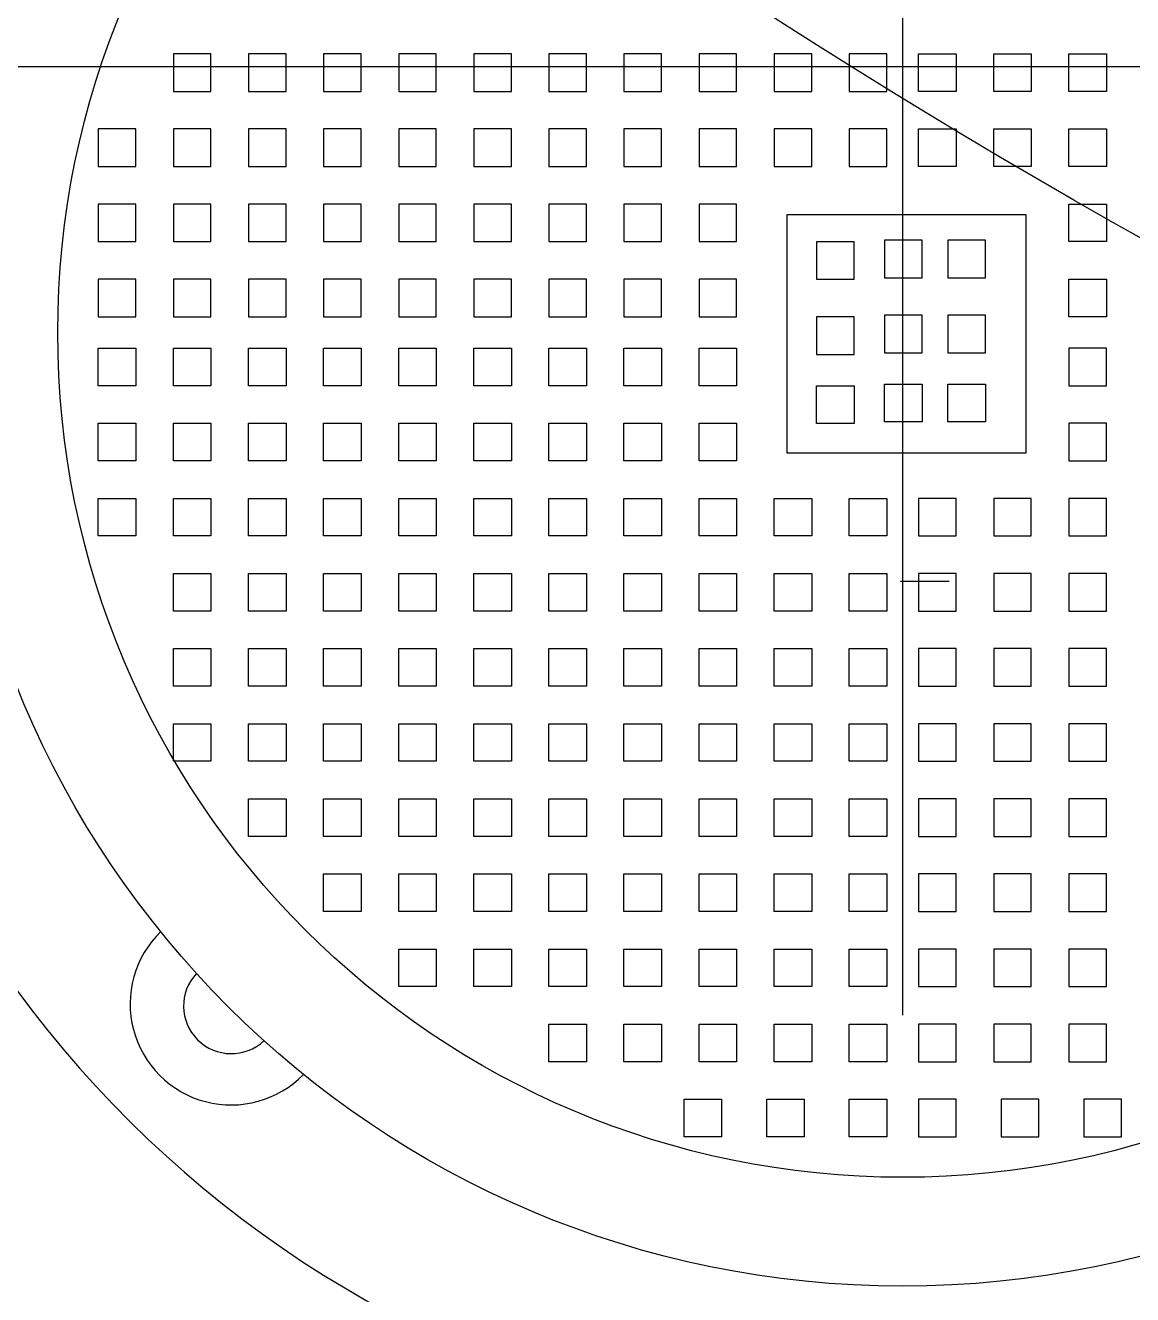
# Model space of a CAD drawing. Header units: millimetres. Extents: x 0 to 12600, y 0 to 8910.
# Drawn here: x 3657.3 to 3782.7, y 3705.3 to 3848.9 of the extents above; entities that cross this region are included whole.
import ezdxf

# ---------------------------------------------------------------- set-up
doc = ezdxf.new("R2010")
doc.units = ezdxf.units.MM
doc.header["$LTSCALE"] = 300
doc.linetypes.add('G', pattern=[2, 1.25, -0.25, 0.25, -0.25])
doc.linetypes.add('K', pattern=[2.5, 1.25, -0.25, 0.25, -0.25, 0.25, -0.25])
for name, color, linetype in [('01', 7, 'Continuous'), ('05', 4, 'G'), ('07', 6, 'K')]:
    doc.layers.add(name, color=color, linetype=linetype)

# ---------------------------------------------------------------- blocks, each defined once
blk = doc.blocks.new('A$C44FF6758')
at = {"layer": '01', "ltscale": 8}
for p, q in [((0, 16.31), (0, 20.56)), ((0, 20.56), (4.25, 20.56)), ((4.25, 20.56), (4.25, 16.31)), ((4.25, 16.31), (0, 16.31)), ((0, 12.75), (0, 8.5)), ((4.25, 12.75), (0, 12.75)), ((4.25, 8.5), (4.25, 12.75)), ((0, 8.5), (4.25, 8.5)), ((0, 4.25), (0, 0)), ((4.25, 4.25), (0, 4.25)), ((4.25, 0), (4.25, 4.25)), ((0, 0), (4.25, 0))]:
    blk.add_line(p, q, dxfattribs=at)
blk = doc.blocks.new('ewrewr')
at = {"layer": '01', "ltscale": 8}
for p, q in [((-3156.6, 5087.84), (-3160.85, 5087.84)), ((-3160.85, 5087.84), (-3160.85, 5083.59)), ((-3156.6, 5083.59), (-3156.6, 5087.84)), ((-3279.16, 5086.14), (-3274.91, 5086.14)), ((-3279.16, 5086.14), (-3274.91, 5086.14)), ((-3279.16, 5081.89), (-3279.16, 5086.14)), ((-3279.16, 5081.89), (-3279.16, 5086.14)), ((-3274.91, 5086.14), (-3274.91, 5081.89)), ((-3274.91, 5086.14), (-3274.91, 5081.89)), ((-3270.66, 5081.89), (-3270.66, 5086.14)), ((-3270.66, 5081.89), (-3270.66, 5086.14)), ((-3270.66, 5086.14), (-3266.41, 5086.14)), ((-3270.66, 5086.14), (-3266.41, 5086.14)), ((-3266.41, 5086.14), (-3266.41, 5081.89)), ((-3266.41, 5086.14), (-3266.41, 5081.89)), ((-3262.16, 5081.89), (-3262.16, 5086.14)), ((-3262.16, 5081.89), (-3262.16, 5086.14)), ((-3262.16, 5086.14), (-3257.91, 5086.14)), ((-3262.16, 5086.14), (-3257.91, 5086.14)), ((-3257.91, 5086.14), (-3257.91, 5081.89)), ((-3257.91, 5086.14), (-3257.91, 5081.89)), ((-3253.66, 5086.14), (-3249.41, 5086.14)), ((-3253.66, 5081.89), (-3253.66, 5086.14)), ((-3249.41, 5086.14), (-3249.41, 5081.89)), ((-3241.6, 5086.14), (-3245.85, 5086.14)), ((-3245.85, 5086.14), (-3245.85, 5081.89)), ((-3241.6, 5081.89), (-3241.6, 5086.14)), ((-3233.1, 5086.14), (-3237.35, 5086.14)), ((-3233.1, 5086.14), (-3237.35, 5086.14)), ((-3237.35, 5086.14), (-3237.35, 5081.89)), ((-3237.35, 5086.14), (-3237.35, 5081.89)), ((-3233.1, 5081.89), (-3233.1, 5086.14)), ((-3233.1, 5081.89), (-3233.1, 5086.14)), ((-3228.85, 5086.14), (-3228.85, 5081.89)), ((-3228.85, 5086.14), (-3228.85, 5081.89)), ((-3224.6, 5086.14), (-3228.85, 5086.14)), ((-3224.6, 5086.14), (-3228.85, 5086.14)), ((-3224.6, 5081.89), (-3224.6, 5086.14)), ((-3224.6, 5081.89), (-3224.6, 5086.14)), ((-3220.35, 5086.14), (-3220.35, 5081.89)), ((-3220.35, 5086.14), (-3220.35, 5081.89)), ((-3216.1, 5086.14), (-3220.35, 5086.14)), ((-3216.1, 5086.14), (-3220.35, 5086.14)), ((-3216.1, 5081.89), (-3216.1, 5086.14)), ((-3216.1, 5081.89), (-3216.1, 5086.14)), ((-3207.6, 5086.14), (-3211.85, 5086.14)), ((-3207.6, 5086.14), (-3211.85, 5086.14)), ((-3211.85, 5086.14), (-3211.85, 5081.89)), ((-3211.85, 5086.14), (-3211.85, 5081.89)), ((-3207.6, 5081.89), (-3207.6, 5086.14)), ((-3207.6, 5081.89), (-3207.6, 5086.14)), ((-3199.1, 5086.14), (-3203.35, 5086.14)), ((-3199.1, 5086.14), (-3203.35, 5086.14)), ((-3203.35, 5086.14), (-3203.35, 5081.89)), ((-3203.35, 5086.14), (-3203.35, 5081.89)), ((-3199.1, 5081.89), (-3199.1, 5086.14)), ((-3199.1, 5081.89), (-3199.1, 5086.14)), ((-3190.6, 5086.14), (-3194.85, 5086.14)), ((-3190.6, 5086.14), (-3194.85, 5086.14)), ((-3194.85, 5086.14), (-3194.85, 5081.89)), ((-3194.85, 5086.14), (-3194.85, 5081.89)), ((-3190.6, 5081.89), (-3190.6, 5086.14)), ((-3190.6, 5081.89), (-3190.6, 5086.14)), ((-3186.35, 5086.14), (-3186.35, 5081.89)), ((-3186.35, 5086.14), (-3186.35, 5081.89)), ((-3182.1, 5086.14), (-3186.35, 5086.14)), ((-3182.1, 5086.14), (-3186.35, 5086.14)), ((-3182.1, 5081.89), (-3182.1, 5086.14)), ((-3182.1, 5081.89), (-3182.1, 5086.14)), ((-3173.6, 5086.14), (-3177.85, 5086.14)), ((-3173.6, 5086.14), (-3177.85, 5086.14)), ((-3177.85, 5086.14), (-3177.85, 5081.89)), ((-3177.85, 5086.14), (-3177.85, 5081.89)), ((-3173.6, 5081.89), (-3173.6, 5086.14)), ((-3173.6, 5081.89), (-3173.6, 5086.14)), ((-3165.1, 5086.14), (-3169.35, 5086.14)), ((-3165.1, 5086.14), (-3169.35, 5086.14)), ((-3169.35, 5086.14), (-3169.35, 5081.89)), ((-3169.35, 5086.14), (-3169.35, 5081.89)), ((-3165.1, 5081.89), (-3165.1, 5086.14)), ((-3165.1, 5081.89), (-3165.1, 5086.14)), ((-3160.85, 5083.59), (-3156.6, 5083.59)), ((-3274.91, 5081.89), (-3279.16, 5081.89)), ((-3274.91, 5081.89), (-3279.16, 5081.89)), ((-3266.41, 5081.89), (-3270.66, 5081.89)), ((-3266.41, 5081.89), (-3270.66, 5081.89)), ((-3257.91, 5081.89), (-3262.16, 5081.89)), ((-3257.91, 5081.89), (-3262.16, 5081.89)), ((-3249.41, 5081.89), (-3253.66, 5081.89)), ((-3245.85, 5081.89), (-3241.6, 5081.89)), ((-3237.35, 5081.89), (-3233.1, 5081.89)), ((-3237.35, 5081.89), (-3233.1, 5081.89)), ((-3228.85, 5081.89), (-3224.6, 5081.89)), ((-3228.85, 5081.89), (-3224.6, 5081.89)), ((-3220.35, 5081.89), (-3216.1, 5081.89)), ((-3220.35, 5081.89), (-3216.1, 5081.89)), ((-3211.85, 5081.89), (-3207.6, 5081.89)), ((-3211.85, 5081.89), (-3207.6, 5081.89)), ((-3203.35, 5081.89), (-3199.1, 5081.89)), ((-3203.35, 5081.89), (-3199.1, 5081.89)), ((-3194.85, 5081.89), (-3190.6, 5081.89)), ((-3194.85, 5081.89), (-3190.6, 5081.89)), ((-3186.35, 5081.89), (-3182.1, 5081.89)), ((-3186.35, 5081.89), (-3182.1, 5081.89)), ((-3177.85, 5081.89), (-3173.6, 5081.89)), ((-3177.85, 5081.89), (-3173.6, 5081.89)), ((-3169.35, 5081.89), (-3165.1, 5081.89)), ((-3169.35, 5081.89), (-3165.1, 5081.89)), ((-3156.6, 5078.49), (-3160.85, 5078.49)), ((-3160.85, 5078.49), (-3160.85, 5074.24)), ((-3156.6, 5074.24), (-3156.6, 5078.49)), ((-3279.16, 5077.64), (-3274.91, 5077.64)), ((-3279.16, 5077.64), (-3274.91, 5077.64)), ((-3279.16, 5077.64), (-3274.91, 5077.64)), ((-3279.16, 5073.39), (-3279.16, 5077.64)), ((-3279.16, 5073.39), (-3279.16, 5077.64)), ((-3279.16, 5073.39), (-3279.16, 5077.64)), ((-3274.91, 5077.64), (-3274.91, 5073.39)), ((-3274.91, 5077.64), (-3274.91, 5073.39)), ((-3274.91, 5077.64), (-3274.91, 5073.39)), ((-3270.66, 5073.39), (-3270.66, 5077.64)), ((-3270.66, 5073.39), (-3270.66, 5077.64)), ((-3270.66, 5073.39), (-3270.66, 5077.64)), ((-3270.66, 5077.64), (-3266.41, 5077.64)), ((-3270.66, 5077.64), (-3266.41, 5077.64)), ((-3270.66, 5077.64), (-3266.41, 5077.64)), ((-3266.41, 5077.64), (-3266.41, 5073.39)), ((-3266.41, 5077.64), (-3266.41, 5073.39)), ((-3266.41, 5077.64), (-3266.41, 5073.39)), ((-3260.97, 5050.02), (-3260.97, 5077.02)), ((-3260.97, 5077.02), (-3233.97, 5077.02)), ((-3233.97, 5077.02), (-3233.97, 5050.02)), ((-3228.85, 5077.64), (-3228.85, 5073.39)), ((-3228.85, 5077.64), (-3228.85, 5073.39)), ((-3228.85, 5077.64), (-3228.85, 5073.39)), ((-3224.6, 5077.64), (-3228.85, 5077.64)), ((-3224.6, 5077.64), (-3228.85, 5077.64)), ((-3224.6, 5077.64), (-3228.85, 5077.64)), ((-3224.6, 5073.39), (-3224.6, 5077.64)), ((-3224.6, 5073.39), (-3224.6, 5077.64)), ((-3224.6, 5073.39), (-3224.6, 5077.64)), ((-3220.35, 5077.64), (-3220.35, 5073.39)), ((-3220.35, 5077.64), (-3220.35, 5073.39)), ((-3220.35, 5077.64), (-3220.35, 5073.39)), ((-3216.1, 5077.64), (-3220.35, 5077.64)), ((-3216.1, 5077.64), (-3220.35, 5077.64)), ((-3216.1, 5077.64), (-3220.35, 5077.64)), ((-3216.1, 5073.39), (-3216.1, 5077.64)), ((-3216.1, 5073.39), (-3216.1, 5077.64)), ((-3216.1, 5073.39), (-3216.1, 5077.64)), ((-3207.6, 5077.64), (-3211.85, 5077.64)), ((-3207.6, 5077.64), (-3211.85, 5077.64)), ((-3207.6, 5077.64), (-3211.85, 5077.64)), ((-3211.85, 5077.64), (-3211.85, 5073.39)), ((-3211.85, 5077.64), (-3211.85, 5073.39)), ((-3211.85, 5077.64), (-3211.85, 5073.39)), ((-3207.6, 5073.39), (-3207.6, 5077.64)), ((-3207.6, 5073.39), (-3207.6, 5077.64)), ((-3207.6, 5073.39), (-3207.6, 5077.64)), ((-3199.1, 5077.64), (-3203.35, 5077.64)), ((-3199.1, 5077.64), (-3203.35, 5077.64)), ((-3199.1, 5077.64), (-3203.35, 5077.64)), ((-3203.35, 5077.64), (-3203.35, 5073.39)), ((-3203.35, 5077.64), (-3203.35, 5073.39)), ((-3203.35, 5077.64), (-3203.35, 5073.39)), ((-3199.1, 5073.39), (-3199.1, 5077.64)), ((-3199.1, 5073.39), (-3199.1, 5077.64)), ((-3199.1, 5073.39), (-3199.1, 5077.64)), ((-3190.6, 5077.64), (-3194.85, 5077.64)), ((-3190.6, 5077.64), (-3194.85, 5077.64)), ((-3190.6, 5077.64), (-3194.85, 5077.64)), ((-3194.85, 5077.64), (-3194.85, 5073.39)), ((-3194.85, 5077.64), (-3194.85, 5073.39)), ((-3194.85, 5077.64), (-3194.85, 5073.39)), ((-3190.6, 5073.39), (-3190.6, 5077.64)), ((-3190.6, 5073.39), (-3190.6, 5077.64)), ((-3190.6, 5073.39), (-3190.6, 5077.64)), ((-3186.35, 5077.64), (-3186.35, 5073.39)), ((-3186.35, 5077.64), (-3186.35, 5073.39)), ((-3186.35, 5077.64), (-3186.35, 5073.39)), ((-3182.1, 5077.64), (-3186.35, 5077.64)), ((-3182.1, 5077.64), (-3186.35, 5077.64)), ((-3182.1, 5077.64), (-3186.35, 5077.64)), ((-3182.1, 5073.39), (-3182.1, 5077.64)), ((-3182.1, 5073.39), (-3182.1, 5077.64)), ((-3182.1, 5073.39), (-3182.1, 5077.64)), ((-3173.6, 5077.64), (-3177.85, 5077.64)), ((-3173.6, 5077.64), (-3177.85, 5077.64)), ((-3173.6, 5077.64), (-3177.85, 5077.64)), ((-3177.85, 5077.64), (-3177.85, 5073.39)), ((-3177.85, 5077.64), (-3177.85, 5073.39)), ((-3177.85, 5077.64), (-3177.85, 5073.39)), ((-3173.6, 5073.39), (-3173.6, 5077.64)), ((-3173.6, 5073.39), (-3173.6, 5077.64)), ((-3173.6, 5073.39), (-3173.6, 5077.64)), ((-3165.1, 5077.64), (-3169.35, 5077.64)), ((-3165.1, 5077.64), (-3169.35, 5077.64)), ((-3165.1, 5077.64), (-3169.35, 5077.64)), ((-3169.35, 5077.64), (-3169.35, 5073.39)), ((-3169.35, 5077.64), (-3169.35, 5073.39)), ((-3169.35, 5077.64), (-3169.35, 5073.39)), ((-3165.1, 5073.39), (-3165.1, 5077.64)), ((-3165.1, 5073.39), (-3165.1, 5077.64)), ((-3165.1, 5073.39), (-3165.1, 5077.64)), ((-3160.85, 5074.24), (-3156.6, 5074.24)), ((-3274.91, 5073.39), (-3279.16, 5073.39)), ((-3274.91, 5073.39), (-3279.16, 5073.39)), ((-3274.91, 5073.39), (-3279.16, 5073.39)), ((-3266.41, 5073.39), (-3270.66, 5073.39)), ((-3266.41, 5073.39), (-3270.66, 5073.39)), ((-3266.41, 5073.39), (-3270.66, 5073.39)), ((-3228.85, 5073.39), (-3224.6, 5073.39)), ((-3228.85, 5073.39), (-3224.6, 5073.39)), ((-3228.85, 5073.39), (-3224.6, 5073.39)), ((-3220.35, 5073.39), (-3216.1, 5073.39)), ((-3220.35, 5073.39), (-3216.1, 5073.39)), ((-3220.35, 5073.39), (-3216.1, 5073.39)), ((-3211.85, 5073.39), (-3207.6, 5073.39)), ((-3211.85, 5073.39), (-3207.6, 5073.39)), ((-3211.85, 5073.39), (-3207.6, 5073.39)), ((-3203.35, 5073.39), (-3199.1, 5073.39)), ((-3203.35, 5073.39), (-3199.1, 5073.39)), ((-3203.35, 5073.39), (-3199.1, 5073.39)), ((-3194.85, 5073.39), (-3190.6, 5073.39)), ((-3194.85, 5073.39), (-3190.6, 5073.39)), ((-3194.85, 5073.39), (-3190.6, 5073.39)), ((-3186.35, 5073.39), (-3182.1, 5073.39)), ((-3186.35, 5073.39), (-3182.1, 5073.39)), ((-3186.35, 5073.39), (-3182.1, 5073.39)), ((-3177.85, 5073.39), (-3173.6, 5073.39)), ((-3177.85, 5073.39), (-3173.6, 5073.39)), ((-3177.85, 5073.39), (-3173.6, 5073.39)), ((-3169.35, 5073.39), (-3165.1, 5073.39)), ((-3169.35, 5073.39), (-3165.1, 5073.39)), ((-3169.35, 5073.39), (-3165.1, 5073.39)), ((-3279.16, 5069.14), (-3274.91, 5069.14)), ((-3279.16, 5064.89), (-3279.16, 5069.14)), ((-3274.91, 5069.14), (-3274.91, 5064.89)), ((-3270.66, 5064.89), (-3270.66, 5069.14)), ((-3270.66, 5069.14), (-3266.41, 5069.14)), ((-3266.41, 5069.14), (-3266.41, 5064.89)), ((-3228.85, 5069.14), (-3228.85, 5064.89)), ((-3224.6, 5069.14), (-3228.85, 5069.14)), ((-3224.6, 5064.89), (-3224.6, 5069.14)), ((-3220.35, 5069.14), (-3220.35, 5064.89)), ((-3216.1, 5069.14), (-3220.35, 5069.14)), ((-3216.1, 5064.89), (-3216.1, 5069.14)), ((-3207.6, 5069.14), (-3211.85, 5069.14)), ((-3211.85, 5069.14), (-3211.85, 5064.89)), ((-3207.6, 5064.89), (-3207.6, 5069.14)), ((-3199.1, 5069.14), (-3203.35, 5069.14)), ((-3203.35, 5069.14), (-3203.35, 5064.89)), ((-3199.1, 5064.89), (-3199.1, 5069.14)), ((-3190.6, 5069.14), (-3194.85, 5069.14)), ((-3194.85, 5069.14), (-3194.85, 5064.89)), ((-3190.6, 5064.89), (-3190.6, 5069.14)), ((-3186.35, 5069.14), (-3186.35, 5064.89)), ((-3182.1, 5069.14), (-3186.35, 5069.14)), ((-3182.1, 5064.89), (-3182.1, 5069.14)), ((-3173.6, 5069.14), (-3177.85, 5069.14)), ((-3177.85, 5069.14), (-3177.85, 5064.89)), ((-3173.6, 5064.89), (-3173.6, 5069.14)), ((-3165.1, 5069.14), (-3169.35, 5069.14)), ((-3169.35, 5069.14), (-3169.35, 5064.89)), ((-3165.1, 5064.89), (-3165.1, 5069.14)), ((-3156.6, 5069.14), (-3160.85, 5069.14)), ((-3160.85, 5069.14), (-3160.85, 5064.89)), ((-3156.6, 5064.89), (-3156.6, 5069.14)), ((-3274.91, 5064.89), (-3279.16, 5064.89)), ((-3266.41, 5064.89), (-3270.66, 5064.89)), ((-3228.85, 5064.89), (-3224.6, 5064.89)), ((-3220.35, 5064.89), (-3216.1, 5064.89)), ((-3211.85, 5064.89), (-3207.6, 5064.89)), ((-3203.35, 5064.89), (-3199.1, 5064.89)), ((-3194.85, 5064.89), (-3190.6, 5064.89)), ((-3186.35, 5064.89), (-3182.1, 5064.89)), ((-3177.85, 5064.89), (-3173.6, 5064.89)), ((-3169.35, 5064.89), (-3165.1, 5064.89)), ((-3160.85, 5064.89), (-3156.6, 5064.89)), ((-3279.16, 5061.3), (-3279.16, 5057.05)), ((-3274.91, 5061.3), (-3279.16, 5061.3)), ((-3274.91, 5057.05), (-3274.91, 5061.3)), ((-3270.66, 5061.3), (-3270.66, 5057.05)), ((-3266.41, 5061.3), (-3270.66, 5061.3)), ((-3266.41, 5057.05), (-3266.41, 5061.3)), ((-3228.85, 5057.05), (-3228.85, 5061.3)), ((-3228.85, 5061.3), (-3224.6, 5061.3)), ((-3224.6, 5061.3), (-3224.6, 5057.05)), ((-3220.35, 5057.05), (-3220.35, 5061.3)), ((-3220.35, 5061.3), (-3216.1, 5061.3)), ((-3216.1, 5061.3), (-3216.1, 5057.05)), ((-3211.85, 5057.05), (-3211.85, 5061.3)), ((-3211.85, 5061.3), (-3207.6, 5061.3)), ((-3207.6, 5061.3), (-3207.6, 5057.05)), ((-3203.35, 5057.05), (-3203.35, 5061.3)), ((-3203.35, 5061.3), (-3199.1, 5061.3)), ((-3199.1, 5061.3), (-3199.1, 5057.05)), ((-3194.85, 5057.05), (-3194.85, 5061.3)), ((-3194.85, 5061.3), (-3190.6, 5061.3)), ((-3190.6, 5061.3), (-3190.6, 5057.05)), ((-3186.35, 5057.05), (-3186.35, 5061.3)), ((-3186.35, 5061.3), (-3182.1, 5061.3)), ((-3182.1, 5061.3), (-3182.1, 5057.05)), ((-3177.85, 5057.05), (-3177.85, 5061.3)), ((-3177.85, 5061.3), (-3173.6, 5061.3)), ((-3173.6, 5061.3), (-3173.6, 5057.05)), ((-3169.35, 5057.05), (-3169.35, 5061.3)), ((-3169.35, 5061.3), (-3165.1, 5061.3)), ((-3165.1, 5061.3), (-3165.1, 5057.05)), ((-3160.85, 5057.05), (-3160.85, 5061.3)), ((-3160.85, 5061.3), (-3156.6, 5061.3)), ((-3156.6, 5061.3), (-3156.6, 5057.05)), ((-3279.16, 5057.05), (-3274.91, 5057.05)), ((-3270.66, 5057.05), (-3266.41, 5057.05)), ((-3224.6, 5057.05), (-3228.85, 5057.05)), ((-3216.1, 5057.05), (-3220.35, 5057.05)), ((-3207.6, 5057.05), (-3211.85, 5057.05)), ((-3199.1, 5057.05), (-3203.35, 5057.05)), ((-3190.6, 5057.05), (-3194.85, 5057.05)), ((-3182.1, 5057.05), (-3186.35, 5057.05)), ((-3173.6, 5057.05), (-3177.85, 5057.05)), ((-3165.1, 5057.05), (-3169.35, 5057.05)), ((-3156.6, 5057.05), (-3160.85, 5057.05)), ((-3279.16, 5052.8), (-3279.16, 5048.55)), ((-3279.16, 5052.8), (-3279.16, 5048.55)), ((-3279.16, 5052.8), (-3279.16, 5048.55)), ((-3274.91, 5052.8), (-3279.16, 5052.8)), ((-3274.91, 5052.8), (-3279.16, 5052.8)), ((-3274.91, 5052.8), (-3279.16, 5052.8)), ((-3274.91, 5048.55), (-3274.91, 5052.8)), ((-3274.91, 5048.55), (-3274.91, 5052.8)), ((-3274.91, 5048.55), (-3274.91, 5052.8)), ((-3270.66, 5052.8), (-3270.66, 5048.55)), ((-3270.66, 5052.8), (-3270.66, 5048.55)), ((-3270.66, 5052.8), (-3270.66, 5048.55)), ((-3266.41, 5052.8), (-3270.66, 5052.8)), ((-3266.41, 5052.8), (-3270.66, 5052.8)), ((-3266.41, 5052.8), (-3270.66, 5052.8)), ((-3266.41, 5048.55), (-3266.41, 5052.8)), ((-3266.41, 5048.55), (-3266.41, 5052.8)), ((-3266.41, 5048.55), (-3266.41, 5052.8)), ((-3228.85, 5048.55), (-3228.85, 5052.8)), ((-3228.85, 5048.55), (-3228.85, 5052.8)), ((-3228.85, 5048.55), (-3228.85, 5052.8)), ((-3228.85, 5052.8), (-3224.6, 5052.8)), ((-3228.85, 5052.8), (-3224.6, 5052.8)), ((-3228.85, 5052.8), (-3224.6, 5052.8)), ((-3224.6, 5052.8), (-3224.6, 5048.55)), ((-3224.6, 5052.8), (-3224.6, 5048.55)), ((-3224.6, 5052.8), (-3224.6, 5048.55)), ((-3220.35, 5048.55), (-3220.35, 5052.8)), ((-3220.35, 5048.55), (-3220.35, 5052.8)), ((-3220.35, 5048.55), (-3220.35, 5052.8)), ((-3220.35, 5052.8), (-3216.1, 5052.8)), ((-3220.35, 5052.8), (-3216.1, 5052.8)), ((-3220.35, 5052.8), (-3216.1, 5052.8)), ((-3216.1, 5052.8), (-3216.1, 5048.55)), ((-3216.1, 5052.8), (-3216.1, 5048.55)), ((-3216.1, 5052.8), (-3216.1, 5048.55)), ((-3211.85, 5052.8), (-3207.6, 5052.8)), ((-3211.85, 5052.8), (-3207.6, 5052.8)), ((-3211.85, 5052.8), (-3207.6, 5052.8)), ((-3211.85, 5048.55), (-3211.85, 5052.8)), ((-3211.85, 5048.55), (-3211.85, 5052.8)), ((-3211.85, 5048.55), (-3211.85, 5052.8)), ((-3207.6, 5052.8), (-3207.6, 5048.55)), ((-3207.6, 5052.8), (-3207.6, 5048.55)), ((-3207.6, 5052.8), (-3207.6, 5048.55)), ((-3203.35, 5048.55), (-3203.35, 5052.8)), ((-3203.35, 5048.55), (-3203.35, 5052.8)), ((-3203.35, 5048.55), (-3203.35, 5052.8)), ((-3203.35, 5052.8), (-3199.1, 5052.8)), ((-3203.35, 5052.8), (-3199.1, 5052.8)), ((-3203.35, 5052.8), (-3199.1, 5052.8)), ((-3199.1, 5052.8), (-3199.1, 5048.55)), ((-3199.1, 5052.8), (-3199.1, 5048.55)), ((-3199.1, 5052.8), (-3199.1, 5048.55)), ((-3194.85, 5048.55), (-3194.85, 5052.8)), ((-3194.85, 5048.55), (-3194.85, 5052.8)), ((-3194.85, 5048.55), (-3194.85, 5052.8)), ((-3194.85, 5052.8), (-3190.6, 5052.8)), ((-3194.85, 5052.8), (-3190.6, 5052.8)), ((-3194.85, 5052.8), (-3190.6, 5052.8)), ((-3190.6, 5052.8), (-3190.6, 5048.55)), ((-3190.6, 5052.8), (-3190.6, 5048.55)), ((-3190.6, 5052.8), (-3190.6, 5048.55)), ((-3186.35, 5048.55), (-3186.35, 5052.8)), ((-3186.35, 5048.55), (-3186.35, 5052.8)), ((-3186.35, 5048.55), (-3186.35, 5052.8)), ((-3186.35, 5052.8), (-3182.1, 5052.8)), ((-3186.35, 5052.8), (-3182.1, 5052.8)), ((-3186.35, 5052.8), (-3182.1, 5052.8)), ((-3182.1, 5052.8), (-3182.1, 5048.55)), ((-3182.1, 5052.8), (-3182.1, 5048.55)), ((-3182.1, 5052.8), (-3182.1, 5048.55)), ((-3177.85, 5052.8), (-3173.6, 5052.8)), ((-3177.85, 5052.8), (-3173.6, 5052.8)), ((-3177.85, 5048.55), (-3177.85, 5052.8)), ((-3177.85, 5048.55), (-3177.85, 5052.8)), ((-3177.85, 5048.55), (-3177.85, 5052.8)), ((-3177.85, 5052.8), (-3173.6, 5052.8)), ((-3173.6, 5052.8), (-3173.6, 5048.55)), ((-3173.6, 5052.8), (-3173.6, 5048.55)), ((-3173.6, 5052.8), (-3173.6, 5048.55)), ((-3169.35, 5052.8), (-3165.1, 5052.8)), ((-3169.35, 5052.8), (-3165.1, 5052.8)), ((-3169.35, 5052.8), (-3165.1, 5052.8)), ((-3169.35, 5048.55), (-3169.35, 5052.8)), ((-3169.35, 5048.55), (-3169.35, 5052.8)), ((-3169.35, 5048.55), (-3169.35, 5052.8)), ((-3165.1, 5052.8), (-3165.1, 5048.55)), ((-3165.1, 5052.8), (-3165.1, 5048.55)), ((-3165.1, 5052.8), (-3165.1, 5048.55)), ((-3160.85, 5047.7), (-3160.85, 5051.95)), ((-3160.85, 5051.95), (-3156.6, 5051.95)), ((-3156.6, 5051.95), (-3156.6, 5047.7)), ((-3233.97, 5050.02), (-3260.97, 5050.02)), ((-3279.16, 5048.55), (-3274.91, 5048.55)), ((-3279.16, 5048.55), (-3274.91, 5048.55)), ((-3279.16, 5048.55), (-3274.91, 5048.55)), ((-3270.66, 5048.55), (-3266.41, 5048.55)), ((-3270.66, 5048.55), (-3266.41, 5048.55)), ((-3270.66, 5048.55), (-3266.41, 5048.55)), ((-3224.6, 5048.55), (-3228.85, 5048.55)), ((-3224.6, 5048.55), (-3228.85, 5048.55)), ((-3224.6, 5048.55), (-3228.85, 5048.55)), ((-3216.1, 5048.55), (-3220.35, 5048.55)), ((-3216.1, 5048.55), (-3220.35, 5048.55)), ((-3216.1, 5048.55), (-3220.35, 5048.55)), ((-3207.6, 5048.55), (-3211.85, 5048.55)), ((-3207.6, 5048.55), (-3211.85, 5048.55)), ((-3207.6, 5048.55), (-3211.85, 5048.55)), ((-3199.1, 5048.55), (-3203.35, 5048.55)), ((-3199.1, 5048.55), (-3203.35, 5048.55)), ((-3199.1, 5048.55), (-3203.35, 5048.55)), ((-3190.6, 5048.55), (-3194.85, 5048.55)), ((-3190.6, 5048.55), (-3194.85, 5048.55)), ((-3190.6, 5048.55), (-3194.85, 5048.55)), ((-3182.1, 5048.55), (-3186.35, 5048.55)), ((-3182.1, 5048.55), (-3186.35, 5048.55)), ((-3182.1, 5048.55), (-3186.35, 5048.55)), ((-3173.6, 5048.55), (-3177.85, 5048.55)), ((-3173.6, 5048.55), (-3177.85, 5048.55)), ((-3173.6, 5048.55), (-3177.85, 5048.55)), ((-3165.1, 5048.55), (-3169.35, 5048.55)), ((-3165.1, 5048.55), (-3169.35, 5048.55)), ((-3165.1, 5048.55), (-3169.35, 5048.55)), ((-3156.6, 5047.7), (-3160.85, 5047.7)), ((-3279.16, 5044.3), (-3279.16, 5040.05)), ((-3279.16, 5044.3), (-3279.16, 5040.05)), ((-3274.91, 5044.3), (-3279.16, 5044.3)), ((-3274.91, 5044.3), (-3279.16, 5044.3)), ((-3274.91, 5040.05), (-3274.91, 5044.3)), ((-3274.91, 5040.05), (-3274.91, 5044.3)), ((-3270.66, 5044.3), (-3270.66, 5040.05)), ((-3270.66, 5044.3), (-3270.66, 5040.05)), ((-3266.41, 5044.3), (-3270.66, 5044.3)), ((-3266.41, 5044.3), (-3270.66, 5044.3)), ((-3266.41, 5040.05), (-3266.41, 5044.3)), ((-3266.41, 5040.05), (-3266.41, 5044.3)), ((-3257.91, 5044.3), (-3262.16, 5044.3)), ((-3257.91, 5044.3), (-3262.16, 5044.3)), ((-3262.16, 5044.3), (-3262.16, 5040.05)), ((-3262.16, 5044.3), (-3262.16, 5040.05)), ((-3257.91, 5040.05), (-3257.91, 5044.3)), ((-3257.91, 5040.05), (-3257.91, 5044.3)), ((-3249.41, 5044.3), (-3253.66, 5044.3)), ((-3253.66, 5044.3), (-3253.66, 5040.05)), ((-3249.41, 5040.05), (-3249.41, 5044.3)), ((-3245.85, 5044.3), (-3241.6, 5044.3)), ((-3245.85, 5040.05), (-3245.85, 5044.3)), ((-3241.6, 5044.3), (-3241.6, 5040.05)), ((-3237.35, 5044.3), (-3233.1, 5044.3)), ((-3237.35, 5044.3), (-3233.1, 5044.3)), ((-3237.35, 5040.05), (-3237.35, 5044.3)), ((-3237.35, 5040.05), (-3237.35, 5044.3)), ((-3233.1, 5044.3), (-3233.1, 5040.05)), ((-3233.1, 5044.3), (-3233.1, 5040.05)), ((-3228.85, 5040.05), (-3228.85, 5044.3)), ((-3228.85, 5040.05), (-3228.85, 5044.3)), ((-3228.85, 5044.3), (-3224.6, 5044.3)), ((-3228.85, 5044.3), (-3224.6, 5044.3)), ((-3224.6, 5044.3), (-3224.6, 5040.05)), ((-3224.6, 5044.3), (-3224.6, 5040.05)), ((-3220.35, 5040.05), (-3220.35, 5044.3)), ((-3220.35, 5040.05), (-3220.35, 5044.3)), ((-3220.35, 5044.3), (-3216.1, 5044.3)), ((-3220.35, 5044.3), (-3216.1, 5044.3)), ((-3216.1, 5044.3), (-3216.1, 5040.05)), ((-3216.1, 5044.3), (-3216.1, 5040.05)), ((-3211.85, 5044.3), (-3207.6, 5044.3)), ((-3211.85, 5044.3), (-3207.6, 5044.3)), ((-3211.85, 5040.05), (-3211.85, 5044.3)), ((-3211.85, 5040.05), (-3211.85, 5044.3)), ((-3207.6, 5044.3), (-3207.6, 5040.05)), ((-3207.6, 5044.3), (-3207.6, 5040.05)), ((-3203.35, 5044.3), (-3199.1, 5044.3)), ((-3203.35, 5044.3), (-3199.1, 5044.3)), ((-3203.35, 5040.05), (-3203.35, 5044.3)), ((-3203.35, 5040.05), (-3203.35, 5044.3)), ((-3199.1, 5044.3), (-3199.1, 5040.05)), ((-3199.1, 5044.3), (-3199.1, 5040.05)), ((-3194.85, 5044.3), (-3190.6, 5044.3)), ((-3194.85, 5044.3), (-3190.6, 5044.3)), ((-3194.85, 5040.05), (-3194.85, 5044.3)), ((-3194.85, 5040.05), (-3194.85, 5044.3)), ((-3190.6, 5044.3), (-3190.6, 5040.05)), ((-3190.6, 5044.3), (-3190.6, 5040.05)), ((-3186.35, 5040.05), (-3186.35, 5044.3)), ((-3186.35, 5040.05), (-3186.35, 5044.3)), ((-3186.35, 5044.3), (-3182.1, 5044.3)), ((-3186.35, 5044.3), (-3182.1, 5044.3)), ((-3182.1, 5044.3), (-3182.1, 5040.05)), ((-3182.1, 5044.3), (-3182.1, 5040.05)), ((-3177.85, 5044.3), (-3173.6, 5044.3)), ((-3177.85, 5044.3), (-3173.6, 5044.3)), ((-3177.85, 5040.05), (-3177.85, 5044.3)), ((-3177.85, 5040.05), (-3177.85, 5044.3)), ((-3173.6, 5044.3), (-3173.6, 5040.05)), ((-3173.6, 5044.3), (-3173.6, 5040.05)), ((-3169.35, 5044.3), (-3165.1, 5044.3)), ((-3169.35, 5044.3), (-3165.1, 5044.3)), ((-3169.35, 5040.05), (-3169.35, 5044.3)), ((-3169.35, 5040.05), (-3169.35, 5044.3)), ((-3165.1, 5044.3), (-3165.1, 5040.05)), ((-3165.1, 5044.3), (-3165.1, 5040.05)), ((-3160.85, 5042.6), (-3156.6, 5042.6)), ((-3160.85, 5038.35), (-3160.85, 5042.6)), ((-3156.6, 5042.6), (-3156.6, 5038.35)), ((-3279.16, 5040.05), (-3274.91, 5040.05)), ((-3279.16, 5040.05), (-3274.91, 5040.05)), ((-3270.66, 5040.05), (-3266.41, 5040.05)), ((-3270.66, 5040.05), (-3266.41, 5040.05)), ((-3262.16, 5040.05), (-3257.91, 5040.05)), ((-3262.16, 5040.05), (-3257.91, 5040.05)), ((-3253.66, 5040.05), (-3249.41, 5040.05)), ((-3241.6, 5040.05), (-3245.85, 5040.05)), ((-3233.1, 5040.05), (-3237.35, 5040.05)), ((-3233.1, 5040.05), (-3237.35, 5040.05)), ((-3224.6, 5040.05), (-3228.85, 5040.05)), ((-3224.6, 5040.05), (-3228.85, 5040.05)), ((-3216.1, 5040.05), (-3220.35, 5040.05)), ((-3216.1, 5040.05), (-3220.35, 5040.05)), ((-3207.6, 5040.05), (-3211.85, 5040.05)), ((-3207.6, 5040.05), (-3211.85, 5040.05)), ((-3199.1, 5040.05), (-3203.35, 5040.05)), ((-3199.1, 5040.05), (-3203.35, 5040.05)), ((-3190.6, 5040.05), (-3194.85, 5040.05)), ((-3190.6, 5040.05), (-3194.85, 5040.05)), ((-3182.1, 5040.05), (-3186.35, 5040.05)), ((-3182.1, 5040.05), (-3186.35, 5040.05)), ((-3173.6, 5040.05), (-3177.85, 5040.05)), ((-3173.6, 5040.05), (-3177.85, 5040.05)), ((-3165.1, 5040.05), (-3169.35, 5040.05)), ((-3165.1, 5040.05), (-3169.35, 5040.05)), ((-3156.6, 5038.35), (-3160.85, 5038.35)), ((-3274.91, 5035.8), (-3279.16, 5035.8)), ((-3279.16, 5035.8), (-3279.16, 5031.55)), ((-3274.91, 5031.55), (-3274.91, 5035.8)), ((-3270.66, 5035.8), (-3270.66, 5031.55)), ((-3266.41, 5035.8), (-3270.66, 5035.8)), ((-3266.41, 5031.55), (-3266.41, 5035.8)), ((-3262.16, 5035.8), (-3262.16, 5031.55)), ((-3257.91, 5035.8), (-3262.16, 5035.8)), ((-3257.91, 5031.55), (-3257.91, 5035.8)), ((-3249.41, 5035.8), (-3253.66, 5035.8)), ((-3253.66, 5035.8), (-3253.66, 5031.55)), ((-3249.41, 5031.55), (-3249.41, 5035.8)), ((-3245.85, 5035.8), (-3241.6, 5035.8)), ((-3245.85, 5031.55), (-3245.85, 5035.8)), ((-3241.6, 5035.8), (-3241.6, 5031.55)), ((-3237.35, 5035.8), (-3233.1, 5035.8)), ((-3237.35, 5031.55), (-3237.35, 5035.8)), ((-3233.1, 5035.8), (-3233.1, 5031.55)), ((-3228.85, 5031.55), (-3228.85, 5035.8)), ((-3228.85, 5035.8), (-3224.6, 5035.8)), ((-3224.6, 5035.8), (-3224.6, 5031.55)), ((-3220.35, 5031.55), (-3220.35, 5035.8)), ((-3220.35, 5035.8), (-3216.1, 5035.8)), ((-3216.1, 5035.8), (-3216.1, 5031.55)), ((-3211.85, 5035.8), (-3207.6, 5035.8)), ((-3211.85, 5031.55), (-3211.85, 5035.8)), ((-3207.6, 5035.8), (-3207.6, 5031.55)), ((-3203.35, 5035.8), (-3199.1, 5035.8)), ((-3203.35, 5031.55), (-3203.35, 5035.8)), ((-3199.1, 5035.8), (-3199.1, 5031.55)), ((-3194.85, 5035.8), (-3190.6, 5035.8)), ((-3194.85, 5031.55), (-3194.85, 5035.8)), ((-3190.6, 5035.8), (-3190.6, 5031.55)), ((-3186.35, 5031.55), (-3186.35, 5035.8)), ((-3186.35, 5035.8), (-3182.1, 5035.8)), ((-3182.1, 5035.8), (-3182.1, 5031.55)), ((-3177.85, 5035.8), (-3173.6, 5035.8)), ((-3177.85, 5031.55), (-3177.85, 5035.8)), ((-3173.6, 5035.8), (-3173.6, 5031.55)), ((-3169.35, 5035.8), (-3165.1, 5035.8)), ((-3169.35, 5031.55), (-3169.35, 5035.8)), ((-3165.1, 5035.8), (-3165.1, 5031.55)), ((-3279.16, 5031.55), (-3274.91, 5031.55)), ((-3270.66, 5031.55), (-3266.41, 5031.55)), ((-3262.16, 5031.55), (-3257.91, 5031.55)), ((-3253.66, 5031.55), (-3249.41, 5031.55)), ((-3241.6, 5031.55), (-3245.85, 5031.55)), ((-3233.1, 5031.55), (-3237.35, 5031.55)), ((-3224.6, 5031.55), (-3228.85, 5031.55)), ((-3216.1, 5031.55), (-3220.35, 5031.55)), ((-3207.6, 5031.55), (-3211.85, 5031.55)), ((-3199.1, 5031.55), (-3203.35, 5031.55)), ((-3190.6, 5031.55), (-3194.85, 5031.55)), ((-3182.1, 5031.55), (-3186.35, 5031.55)), ((-3173.6, 5031.55), (-3177.85, 5031.55)), ((-3165.1, 5031.55), (-3169.35, 5031.55)), ((-3274.91, 5027.3), (-3279.16, 5027.3)), ((-3279.16, 5027.3), (-3279.16, 5023.05)), ((-3274.91, 5023.05), (-3274.91, 5027.3)), ((-3270.66, 5027.3), (-3270.66, 5023.05)), ((-3266.41, 5027.3), (-3270.66, 5027.3)), ((-3266.41, 5023.05), (-3266.41, 5027.3)), ((-3262.16, 5027.3), (-3262.16, 5023.05)), ((-3257.91, 5027.3), (-3262.16, 5027.3)), ((-3257.91, 5023.05), (-3257.91, 5027.3)), ((-3249.41, 5027.3), (-3253.66, 5027.3)), ((-3253.66, 5027.3), (-3253.66, 5023.05)), ((-3249.41, 5023.05), (-3249.41, 5027.3)), ((-3245.85, 5027.3), (-3241.6, 5027.3)), ((-3245.85, 5023.05), (-3245.85, 5027.3)), ((-3241.6, 5027.3), (-3241.6, 5023.05)), ((-3237.35, 5023.05), (-3237.35, 5027.3)), ((-3237.35, 5027.3), (-3233.1, 5027.3)), ((-3233.1, 5027.3), (-3233.1, 5023.05)), ((-3228.85, 5023.05), (-3228.85, 5027.3)), ((-3228.85, 5027.3), (-3224.6, 5027.3)), ((-3224.6, 5027.3), (-3224.6, 5023.05)), ((-3220.35, 5023.05), (-3220.35, 5027.3)), ((-3220.35, 5027.3), (-3216.1, 5027.3)), ((-3216.1, 5027.3), (-3216.1, 5023.05)), ((-3211.85, 5027.3), (-3207.6, 5027.3)), ((-3211.85, 5023.05), (-3211.85, 5027.3)), ((-3207.6, 5027.3), (-3207.6, 5023.05)), ((-3203.35, 5027.3), (-3199.1, 5027.3)), ((-3203.35, 5023.05), (-3203.35, 5027.3)), ((-3199.1, 5027.3), (-3199.1, 5023.05)), ((-3194.85, 5027.3), (-3190.6, 5027.3)), ((-3194.85, 5023.05), (-3194.85, 5027.3)), ((-3190.6, 5027.3), (-3190.6, 5023.05)), ((-3186.35, 5023.05), (-3186.35, 5027.3)), ((-3186.35, 5027.3), (-3182.1, 5027.3)), ((-3182.1, 5027.3), (-3182.1, 5023.05)), ((-3177.85, 5027.3), (-3173.6, 5027.3)), ((-3177.85, 5023.05), (-3177.85, 5027.3)), ((-3173.6, 5027.3), (-3173.6, 5023.05)), ((-3169.35, 5027.3), (-3165.1, 5027.3)), ((-3169.35, 5023.05), (-3169.35, 5027.3)), ((-3165.1, 5027.3), (-3165.1, 5023.05)), ((-3279.16, 5023.05), (-3274.91, 5023.05)), ((-3270.66, 5023.05), (-3266.41, 5023.05)), ((-3262.16, 5023.05), (-3257.91, 5023.05)), ((-3253.66, 5023.05), (-3249.41, 5023.05)), ((-3241.6, 5023.05), (-3245.85, 5023.05)), ((-3233.1, 5023.05), (-3237.35, 5023.05)), ((-3224.6, 5023.05), (-3228.85, 5023.05)), ((-3216.1, 5023.05), (-3220.35, 5023.05)), ((-3207.6, 5023.05), (-3211.85, 5023.05)), ((-3199.1, 5023.05), (-3203.35, 5023.05)), ((-3190.6, 5023.05), (-3194.85, 5023.05)), ((-3182.1, 5023.05), (-3186.35, 5023.05)), ((-3173.6, 5023.05), (-3177.85, 5023.05)), ((-3165.1, 5023.05), (-3169.35, 5023.05)), ((-3274.91, 5018.8), (-3279.16, 5018.8)), ((-3279.16, 5018.8), (-3279.16, 5014.55)), ((-3274.91, 5014.55), (-3274.91, 5018.8)), ((-3270.66, 5018.8), (-3270.66, 5014.55)), ((-3266.41, 5018.8), (-3270.66, 5018.8)), ((-3266.41, 5014.55), (-3266.41, 5018.8)), ((-3257.91, 5018.8), (-3262.16, 5018.8)), ((-3262.16, 5018.8), (-3262.16, 5014.55)), ((-3257.91, 5014.55), (-3257.91, 5018.8)), ((-3249.41, 5018.8), (-3253.66, 5018.8)), ((-3253.66, 5018.8), (-3253.66, 5014.55)), ((-3249.41, 5014.55), (-3249.41, 5018.8)), ((-3245.85, 5018.8), (-3241.6, 5018.8)), ((-3245.85, 5014.55), (-3245.85, 5018.8)), ((-3241.6, 5018.8), (-3241.6, 5014.55)), ((-3237.35, 5018.8), (-3233.1, 5018.8)), ((-3237.35, 5014.55), (-3237.35, 5018.8)), ((-3233.1, 5018.8), (-3233.1, 5014.55)), ((-3228.85, 5014.55), (-3228.85, 5018.8)), ((-3228.85, 5018.8), (-3224.6, 5018.8)), ((-3224.6, 5018.8), (-3224.6, 5014.55)), ((-3220.35, 5014.55), (-3220.35, 5018.8)), ((-3220.35, 5018.8), (-3216.1, 5018.8)), ((-3216.1, 5018.8), (-3216.1, 5014.55)), ((-3211.85, 5018.8), (-3207.6, 5018.8)), ((-3211.85, 5014.55), (-3211.85, 5018.8)), ((-3207.6, 5018.8), (-3207.6, 5014.55)), ((-3203.35, 5018.8), (-3199.1, 5018.8)), ((-3203.35, 5014.55), (-3203.35, 5018.8)), ((-3199.1, 5018.8), (-3199.1, 5014.55)), ((-3194.85, 5018.8), (-3190.6, 5018.8)), ((-3194.85, 5014.55), (-3194.85, 5018.8)), ((-3190.6, 5018.8), (-3190.6, 5014.55)), ((-3186.35, 5014.55), (-3186.35, 5018.8)), ((-3186.35, 5018.8), (-3182.1, 5018.8)), ((-3182.1, 5018.8), (-3182.1, 5014.55)), ((-3177.85, 5018.8), (-3173.6, 5018.8)), ((-3177.85, 5014.55), (-3177.85, 5018.8)), ((-3173.6, 5018.8), (-3173.6, 5014.55)), ((-3279.16, 5014.55), (-3274.91, 5014.55)), ((-3270.66, 5014.55), (-3266.41, 5014.55)), ((-3262.16, 5014.55), (-3257.91, 5014.55)), ((-3253.66, 5014.55), (-3249.41, 5014.55)), ((-3241.6, 5014.55), (-3245.85, 5014.55)), ((-3233.1, 5014.55), (-3237.35, 5014.55)), ((-3224.6, 5014.55), (-3228.85, 5014.55)), ((-3216.1, 5014.55), (-3220.35, 5014.55)), ((-3207.6, 5014.55), (-3211.85, 5014.55)), ((-3199.1, 5014.55), (-3203.35, 5014.55)), ((-3190.6, 5014.55), (-3194.85, 5014.55)), ((-3182.1, 5014.55), (-3186.35, 5014.55)), ((-3173.6, 5014.55), (-3177.85, 5014.55)), ((-3274.91, 5010.3), (-3279.16, 5010.3)), ((-3279.16, 5010.3), (-3279.16, 5006.05)), ((-3274.91, 5006.05), (-3274.91, 5010.3)), ((-3270.66, 5010.3), (-3270.66, 5006.05)), ((-3266.41, 5010.3), (-3270.66, 5010.3)), ((-3266.41, 5006.05), (-3266.41, 5010.3)), ((-3262.16, 5010.3), (-3262.16, 5006.05)), ((-3257.91, 5010.3), (-3262.16, 5010.3)), ((-3257.91, 5006.05), (-3257.91, 5010.3)), ((-3249.41, 5010.3), (-3253.66, 5010.3)), ((-3253.66, 5010.3), (-3253.66, 5006.05)), ((-3249.41, 5006.05), (-3249.41, 5010.3)), ((-3245.85, 5006.05), (-3245.85, 5010.3)), ((-3245.85, 5010.3), (-3241.6, 5010.3)), ((-3241.6, 5010.3), (-3241.6, 5006.05)), ((-3237.35, 5006.05), (-3237.35, 5010.3)), ((-3237.35, 5010.3), (-3233.1, 5010.3)), ((-3233.1, 5010.3), (-3233.1, 5006.05)), ((-3228.85, 5006.05), (-3228.85, 5010.3)), ((-3228.85, 5010.3), (-3224.6, 5010.3)), ((-3224.6, 5010.3), (-3224.6, 5006.05)), ((-3220.35, 5006.05), (-3220.35, 5010.3)), ((-3220.35, 5010.3), (-3216.1, 5010.3)), ((-3216.1, 5010.3), (-3216.1, 5006.05)), ((-3211.85, 5010.3), (-3207.6, 5010.3)), ((-3211.85, 5006.05), (-3211.85, 5010.3)), ((-3207.6, 5010.3), (-3207.6, 5006.05)), ((-3203.35, 5006.05), (-3203.35, 5010.3)), ((-3203.35, 5010.3), (-3199.1, 5010.3)), ((-3199.1, 5010.3), (-3199.1, 5006.05)), ((-3194.85, 5006.05), (-3194.85, 5010.3)), ((-3194.85, 5010.3), (-3190.6, 5010.3)), ((-3190.6, 5010.3), (-3190.6, 5006.05)), ((-3186.35, 5006.05), (-3186.35, 5010.3)), ((-3186.35, 5010.3), (-3182.1, 5010.3)), ((-3182.1, 5010.3), (-3182.1, 5006.05)), ((-3177.85, 5010.3), (-3173.6, 5010.3)), ((-3177.85, 5006.05), (-3177.85, 5010.3)), ((-3173.6, 5010.3), (-3173.6, 5006.05)), ((-3279.16, 5006.05), (-3274.91, 5006.05)), ((-3270.66, 5006.05), (-3266.41, 5006.05)), ((-3262.16, 5006.05), (-3257.91, 5006.05)), ((-3253.66, 5006.05), (-3249.41, 5006.05)), ((-3241.6, 5006.05), (-3245.85, 5006.05)), ((-3233.1, 5006.05), (-3237.35, 5006.05)), ((-3224.6, 5006.05), (-3228.85, 5006.05)), ((-3216.1, 5006.05), (-3220.35, 5006.05)), ((-3207.6, 5006.05), (-3211.85, 5006.05)), ((-3199.1, 5006.05), (-3203.35, 5006.05)), ((-3190.6, 5006.05), (-3194.85, 5006.05)), ((-3182.1, 5006.05), (-3186.35, 5006.05)), ((-3173.6, 5006.05), (-3177.85, 5006.05)), ((-3274.91, 5001.8), (-3279.16, 5001.8)), ((-3279.16, 5001.8), (-3279.16, 4997.55)), ((-3274.91, 4997.55), (-3274.91, 5001.8)), ((-3270.66, 5001.8), (-3270.66, 4997.55)), ((-3266.41, 5001.8), (-3270.66, 5001.8)), ((-3266.41, 4997.55), (-3266.41, 5001.8)), ((-3262.16, 5001.8), (-3262.16, 4997.55)), ((-3257.91, 5001.8), (-3262.16, 5001.8)), ((-3257.91, 4997.55), (-3257.91, 5001.8)), ((-3249.41, 5001.8), (-3253.66, 5001.8)), ((-3253.66, 5001.8), (-3253.66, 4997.55)), ((-3249.41, 4997.55), (-3249.41, 5001.8)), ((-3245.85, 5001.8), (-3241.6, 5001.8)), ((-3245.85, 4997.55), (-3245.85, 5001.8)), ((-3241.6, 5001.8), (-3241.6, 4997.55)), ((-3237.35, 5001.8), (-3233.1, 5001.8)), ((-3237.35, 4997.55), (-3237.35, 5001.8)), ((-3233.1, 5001.8), (-3233.1, 4997.55)), ((-3228.85, 4997.55), (-3228.85, 5001.8)), ((-3228.85, 5001.8), (-3224.6, 5001.8)), ((-3224.6, 5001.8), (-3224.6, 4997.55)), ((-3220.35, 4997.55), (-3220.35, 5001.8)), ((-3220.35, 5001.8), (-3216.1, 5001.8)), ((-3216.1, 5001.8), (-3216.1, 4997.55)), ((-3211.85, 5001.8), (-3207.6, 5001.8)), ((-3211.85, 4997.55), (-3211.85, 5001.8)), ((-3207.6, 5001.8), (-3207.6, 4997.55)), ((-3203.35, 5001.8), (-3199.1, 5001.8)), ((-3203.35, 4997.55), (-3203.35, 5001.8)), ((-3199.1, 5001.8), (-3199.1, 4997.55)), ((-3194.85, 5001.8), (-3190.6, 5001.8)), ((-3194.85, 4997.55), (-3194.85, 5001.8)), ((-3190.6, 5001.8), (-3190.6, 4997.55)), ((-3186.35, 4997.55), (-3186.35, 5001.8)), ((-3186.35, 5001.8), (-3182.1, 5001.8)), ((-3182.1, 5001.8), (-3182.1, 4997.55)), ((-3279.16, 4997.55), (-3274.91, 4997.55)), ((-3270.66, 4997.55), (-3266.41, 4997.55)), ((-3262.16, 4997.55), (-3257.91, 4997.55)), ((-3253.66, 4997.55), (-3249.41, 4997.55)), ((-3241.6, 4997.55), (-3245.85, 4997.55)), ((-3233.1, 4997.55), (-3237.35, 4997.55)), ((-3224.6, 4997.55), (-3228.85, 4997.55)), ((-3216.1, 4997.55), (-3220.35, 4997.55)), ((-3207.6, 4997.55), (-3211.85, 4997.55)), ((-3199.1, 4997.55), (-3203.35, 4997.55)), ((-3190.6, 4997.55), (-3194.85, 4997.55)), ((-3182.1, 4997.55), (-3186.35, 4997.55)), ((-3274.91, 4993.3), (-3279.16, 4993.3)), ((-3279.16, 4993.3), (-3279.16, 4989.05)), ((-3274.91, 4989.05), (-3274.91, 4993.3)), ((-3270.66, 4993.3), (-3270.66, 4989.05)), ((-3266.41, 4993.3), (-3270.66, 4993.3)), ((-3266.41, 4989.05), (-3266.41, 4993.3)), ((-3262.16, 4993.3), (-3262.16, 4989.05)), ((-3257.91, 4993.3), (-3262.16, 4993.3)), ((-3257.91, 4989.05), (-3257.91, 4993.3)), ((-3249.41, 4993.3), (-3253.66, 4993.3)), ((-3253.66, 4993.3), (-3253.66, 4989.05)), ((-3249.41, 4989.05), (-3249.41, 4993.3)), ((-3245.85, 4989.05), (-3245.85, 4993.3)), ((-3245.85, 4993.3), (-3241.6, 4993.3)), ((-3241.6, 4993.3), (-3241.6, 4989.05)), ((-3237.35, 4989.05), (-3237.35, 4993.3)), ((-3237.35, 4993.3), (-3233.1, 4993.3)), ((-3233.1, 4993.3), (-3233.1, 4989.05)), ((-3228.85, 4989.05), (-3228.85, 4993.3)), ((-3228.85, 4993.3), (-3224.6, 4993.3)), ((-3224.6, 4993.3), (-3224.6, 4989.05)), ((-3220.35, 4989.05), (-3220.35, 4993.3)), ((-3220.35, 4993.3), (-3216.1, 4993.3)), ((-3216.1, 4993.3), (-3216.1, 4989.05)), ((-3211.85, 4993.3), (-3207.6, 4993.3)), ((-3211.85, 4989.05), (-3211.85, 4993.3)), ((-3207.6, 4993.3), (-3207.6, 4989.05)), ((-3203.35, 4989.05), (-3203.35, 4993.3)), ((-3203.35, 4993.3), (-3199.1, 4993.3)), ((-3199.1, 4993.3), (-3199.1, 4989.05)), ((-3194.85, 4989.05), (-3194.85, 4993.3)), ((-3194.85, 4993.3), (-3190.6, 4993.3)), ((-3190.6, 4993.3), (-3190.6, 4989.05)), ((-3279.16, 4989.05), (-3274.91, 4989.05)), ((-3270.66, 4989.05), (-3266.41, 4989.05)), ((-3262.16, 4989.05), (-3257.91, 4989.05)), ((-3253.66, 4989.05), (-3249.41, 4989.05)), ((-3241.6, 4989.05), (-3245.85, 4989.05)), ((-3233.1, 4989.05), (-3237.35, 4989.05)), ((-3224.6, 4989.05), (-3228.85, 4989.05)), ((-3216.1, 4989.05), (-3220.35, 4989.05)), ((-3207.6, 4989.05), (-3211.85, 4989.05)), ((-3199.1, 4989.05), (-3203.35, 4989.05)), ((-3190.6, 4989.05), (-3194.85, 4989.05)), ((-3274.91, 4984.8), (-3279.16, 4984.8)), ((-3279.16, 4984.8), (-3279.16, 4980.55)), ((-3274.91, 4980.55), (-3274.91, 4984.8)), ((-3270.66, 4984.8), (-3270.66, 4980.55)), ((-3266.41, 4984.8), (-3270.66, 4984.8)), ((-3266.41, 4980.55), (-3266.41, 4984.8)), ((-3257.91, 4984.8), (-3262.16, 4984.8)), ((-3262.16, 4984.8), (-3262.16, 4980.55)), ((-3257.91, 4980.55), (-3257.91, 4984.8)), ((-3249.41, 4984.8), (-3253.66, 4984.8)), ((-3253.66, 4984.8), (-3253.66, 4980.55)), ((-3249.41, 4980.55), (-3249.41, 4984.8)), ((-3245.85, 4984.8), (-3241.6, 4984.8)), ((-3245.85, 4980.55), (-3245.85, 4984.8)), ((-3241.6, 4984.8), (-3241.6, 4980.55)), ((-3237.35, 4984.8), (-3233.1, 4984.8)), ((-3237.35, 4980.55), (-3237.35, 4984.8)), ((-3233.1, 4984.8), (-3233.1, 4980.55)), ((-3228.85, 4980.55), (-3228.85, 4984.8)), ((-3228.85, 4984.8), (-3224.6, 4984.8)), ((-3224.6, 4984.8), (-3224.6, 4980.55)), ((-3220.35, 4980.55), (-3220.35, 4984.8)), ((-3220.35, 4984.8), (-3216.1, 4984.8)), ((-3216.1, 4984.8), (-3216.1, 4980.55)), ((-3211.85, 4984.8), (-3207.6, 4984.8)), ((-3211.85, 4980.55), (-3211.85, 4984.8)), ((-3207.6, 4984.8), (-3207.6, 4980.55)), ((-3203.35, 4984.8), (-3199.1, 4984.8)), ((-3203.35, 4980.55), (-3203.35, 4984.8)), ((-3199.1, 4984.8), (-3199.1, 4980.55)), ((-3279.16, 4980.55), (-3274.91, 4980.55)), ((-3270.66, 4980.55), (-3266.41, 4980.55)), ((-3262.16, 4980.55), (-3257.91, 4980.55)), ((-3253.66, 4980.55), (-3249.41, 4980.55)), ((-3241.6, 4980.55), (-3245.85, 4980.55)), ((-3233.1, 4980.55), (-3237.35, 4980.55)), ((-3224.6, 4980.55), (-3228.85, 4980.55)), ((-3216.1, 4980.55), (-3220.35, 4980.55)), ((-3207.6, 4980.55), (-3211.85, 4980.55)), ((-3199.1, 4980.55), (-3203.35, 4980.55)), ((-3266.41, 4976.3), (-3270.66, 4976.3)), ((-3270.66, 4976.3), (-3270.66, 4972.05)), ((-3266.41, 4972.05), (-3266.41, 4976.3)), ((-3257.91, 4976.3), (-3262.16, 4976.3)), ((-3262.16, 4976.3), (-3262.16, 4972.05)), ((-3257.91, 4972.05), (-3257.91, 4976.3)), ((-3249.41, 4976.3), (-3253.66, 4976.3)), ((-3253.66, 4976.3), (-3253.66, 4972.05)), ((-3249.41, 4972.05), (-3249.41, 4976.3)), ((-3245.85, 4976.3), (-3241.6, 4976.3)), ((-3245.85, 4972.05), (-3245.85, 4976.3)), ((-3241.6, 4976.3), (-3241.6, 4972.05)), ((-3237.35, 4976.3), (-3233.1, 4976.3)), ((-3237.35, 4972.05), (-3237.35, 4976.3)), ((-3233.1, 4976.3), (-3233.1, 4972.05)), ((-3228.85, 4976.3), (-3224.6, 4976.3)), ((-3228.85, 4972.05), (-3228.85, 4976.3)), ((-3224.6, 4976.3), (-3224.6, 4972.05)), ((-3270.66, 4972.05), (-3266.41, 4972.05)), ((-3262.16, 4972.05), (-3257.91, 4972.05)), ((-3253.66, 4972.05), (-3249.41, 4972.05)), ((-3241.6, 4972.05), (-3245.85, 4972.05)), ((-3233.1, 4972.05), (-3237.35, 4972.05)), ((-3224.6, 4972.05), (-3228.85, 4972.05))]:
    blk.add_line(p, q, dxfattribs=at)
for radius in [107.94, 95.62]:
    blk.add_circle((-3247.63, 5063.09), radius, dxfattribs=at)
for centre, radius, start, end in [((-3232.36, 5047.27), 225, 4.0326, 102.8453), ((-3247.03, 5063.7), 125, 104.2223, 269.6743), ((-3247.03, 5063.7), 125, 269.7234, 76.4488), ((-3262.63, 5048.09), 255, 273.3723, 3.3723), ((-3171.63, 4987.09), 11.43, 224.2007, 45.7993)]:
    blk.add_arc(centre, radius, start, end, dxfattribs=at)
at = {"layer": '01', "color": 7, "linetype": 'Continuous', "ltscale": 8}
blk.add_arc((-3171.41, 4987.11), 5.4, 226.9807, 43.1976, dxfattribs=at)
at = {"layer": '05', "ltscale": 8}
for p, q in [((-3277.74, 4769.78), (-3277.74, 5285.06)), ((-3219.49, 5062.86), (-3219.49, 5068.35)), ((-3170.35, 5063.09), (-3324.92, 5063.09))]:
    blk.add_line(p, q, dxfattribs=at)
at = {"layer": '01', "ltscale": 8, "rotation": 270}
for p in [(-3258.08, 5072.45), (-3258.08, 5065.3), (-3257.9, 5057.58)]:
    blk.add_blockref('A$C44FF6758', p, dxfattribs=at)
blk = doc.blocks.new('00')
at = {"layer": '01'}
for radius, start, end in [(761.35, 223.49183, 267.36513), (690, 229.41312, 267.09244)]:
    blk.add_arc((1996.11, 4478.84), radius, start, end, dxfattribs=at)

msp = doc.modelspace()

# ---------------------------------------------------------------- linework, layer by layer
at = {"layer": '07', "color": 6, "linetype": 'K'}
msp.add_circle((4171.076, 4517.749), 793.75, dxfattribs=at)

# ---------------------------------------------------------------- block references
at = {"layer": '01'}
msp.add_blockref('00', (2174.963, 38.484), dxfattribs=at)
at = {"layer": '01', "rotation": 270}
msp.add_blockref('ewrewr', (-1306.458, 566.555), dxfattribs=at)

doc.saveas('drawing.dxf')
